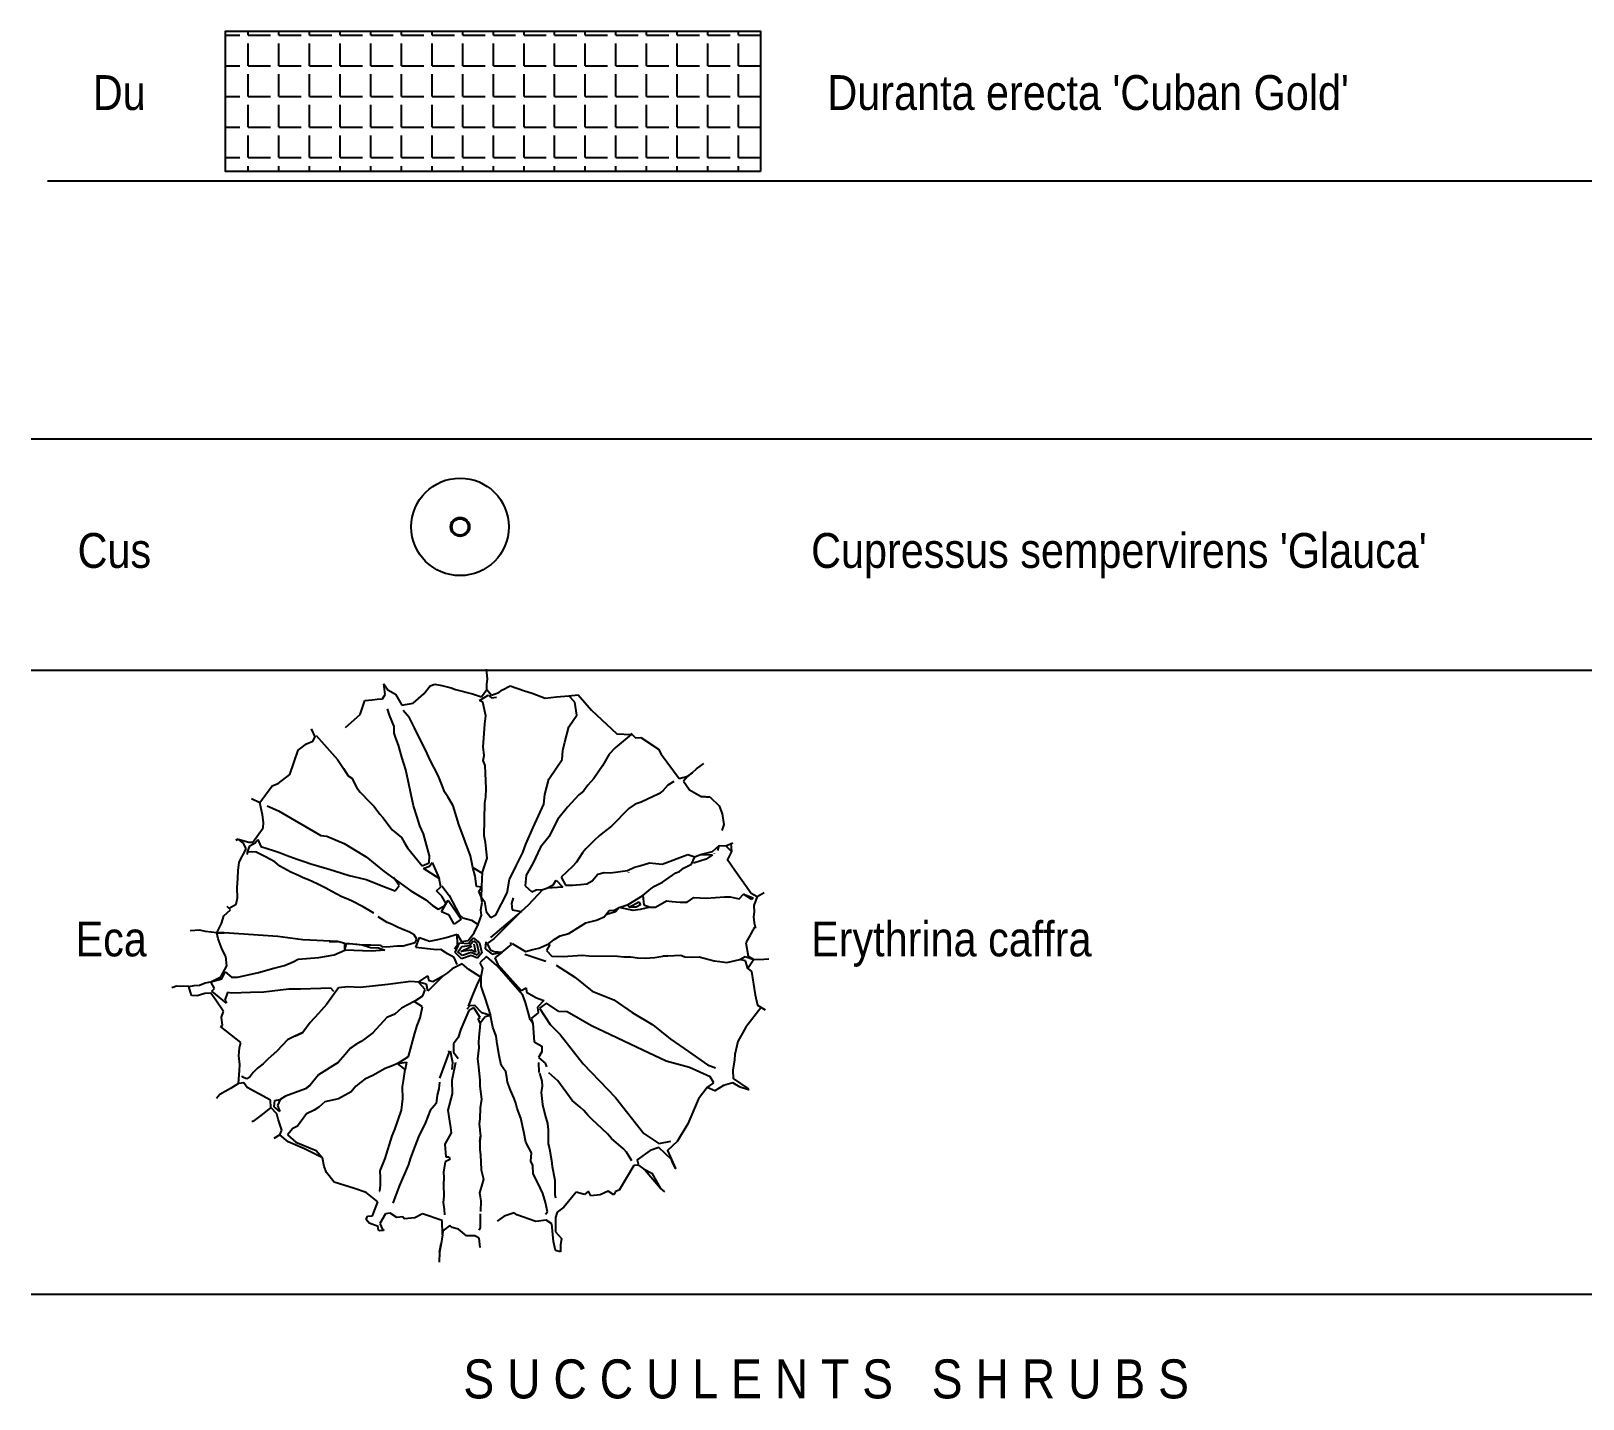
# Model space of a CAD drawing. Extents: x -2743 to -1606, y 314 to 679.
# Drawn here: x -1941.12 to -1913.27, y 589.04 to 613.59 of the extents above; entities that cross this region are included whole.
import ezdxf
from ezdxf.enums import TextEntityAlignment as Align

# ---------------------------------------------------------------- set-up
doc = ezdxf.new("R2010")
doc.units = 0
doc.header["$MEASUREMENT"] = 0
for name, color, linetype in [('Cupressus sempervirens', 3, 'Continuous'), ('Erythrina caffra', 3, 'Continuous'), ('L-PLNT-GC-boundry', 92, 'Continuous'), ('L-PLNT-GC-hatch', 109, 'Continuous'), ('L-PLNT-TAB', 1, 'Continuous'), ('L-PLNT-txt', 54, 'Continuous')]:
    doc.layers.add(name, color=color, linetype=linetype)
doc.styles.add('PLNT-LEG', font='arial.ttf', dxfattribs={"width": 0.85})

# ---------------------------------------------------------------- blocks, each defined once
blk = doc.blocks.new('Cupressus sempervirens')
at = {"layer": 'Cupressus sempervirens'}
for radius in [0.875, 0.17, 0.146]:
    blk.add_circle((0, 0), radius, dxfattribs=at)
blk = doc.blocks.new('PL-TAB')
at = {"style": 'PLNT-LEG'}
for tag, width, p in [('ABRV.', 0.85, (1.439, 0)), ('SYMBOL', 0.85, (7.527, 0)), ('HEIGHT', 0.85, (42.963, 0)), ('SPREAD', 0.85, (46.921, 0)), ('CALIBER', 0.85, (50.966, 0)), ('ROOTS', 0.85, (54.958, 0)), ('SPACING', 0.75, (59.078, 0)), ('QUANTITY', 0.9, (63.622, 0)), ('REMARKS', 0.9, (69.211, 0))]:
    blk.add_attdef(tag, text='', height=0.625, dxfattribs=dict(at, width=width)).set_placement(p, align=Align.CENTER)
at = {"style": 'PLNT-LEG', "width": 0.85}
for tag, p in [('BOTANICAL-NAME', (14, 0)), ('COMMON-NAME', (28, 0))]:
    blk.add_attdef(tag, p, '', height=0.625, dxfattribs=at)
blk = doc.blocks.new('Erythrina caffra2')
at = {"layer": 'Erythrina caffra'}
for p, q in [((-1.515, 4.556), (-1.534, 4.745)), ((-1.534, 4.745), (-1.467, 4.639)), ((-0.706, 4.71), (-0.619, 4.741)), ((-0.619, 4.741), (-0.498, 4.714)), ((0.326, 4.836), (0.303, 5.008)), ((0.314, 4.734), (0.326, 4.836)), ((-1.88, 4.446), (-1.747, 4.46)), ((-1.747, 4.46), (-1.658, 4.469)), ((-1.658, 4.469), (-1.558, 4.479)), ((-1.558, 4.479), (-1.515, 4.556)), ((-1.467, 4.639), (-1.33, 4.558)), ((-1.33, 4.558), (-1.215, 4.361)), ((-1.011, 4.399), (-0.821, 4.569)), ((-0.821, 4.569), (-0.706, 4.71)), ((-0.498, 4.714), (-0.326, 4.675)), ((-0.326, 4.675), (-0.25, 4.643)), ((-0.25, 4.643), (0.055, 4.567)), ((0.055, 4.567), (0.213, 4.51)), ((0.18, 4.445), (0.333, 4.545)), ((0.213, 4.51), (0.312, 4.644)), ((0.312, 4.644), (0.314, 4.734)), ((0.312, 4.644), (0.394, 4.545)), ((0.333, 4.545), (0.394, 4.495)), ((0.394, 4.545), (0.524, 4.592)), ((0.394, 4.495), (0.483, 4.504)), ((0.524, 4.592), (0.593, 4.638)), ((0.593, 4.638), (0.732, 4.708)), ((0.732, 4.708), (0.987, 4.622)), ((0.987, 4.622), (1.126, 4.579)), ((1.126, 4.579), (1.36, 4.491)), ((1.36, 4.491), (1.56, 4.511)), ((1.56, 4.511), (1.782, 4.533)), ((1.782, 4.533), (1.949, 4.55)), ((1.889, 4.415), (1.782, 4.533)), ((1.949, 4.55), (2.191, 4.273)), ((-2.225, 3.963), (-1.962, 4.197)), ((-1.962, 4.197), (-1.88, 4.446)), ((-1.433, 4.182), (-1.469, 4.3)), ((-1.351, 3.983), (-1.433, 4.182)), ((-1.215, 4.361), (-1.011, 4.399)), ((-1.074, 4.134), (-1.188, 4.265)), ((0.239, 4.417), (0.18, 4.445)), ((0.292, 4.17), (0.239, 4.417)), ((1.782, 3.972), (1.924, 4.182)), ((1.924, 4.182), (1.889, 4.415)), ((2.191, 4.273), (2.647, 3.851)), ((-1.35, 3.86), (-1.351, 3.983)), ((-0.984, 3.958), (-1.074, 4.134)), ((-0.87, 3.722), (-0.984, 3.958)), ((0.259, 3.768), (0.278, 4.028)), ((0.278, 4.028), (0.292, 4.17)), ((1.714, 3.701), (1.782, 3.972)), ((-2.749, 3.82), (-2.369, 3.387)), ((-1.319, 3.773), (-1.35, 3.86)), ((-1.272, 3.643), (-1.319, 3.773)), ((-1.245, 3.539), (-1.272, 3.643)), ((-0.786, 3.551), (-0.87, 3.722)), ((0.246, 3.615), (0.259, 3.768)), ((1.673, 3.551), (1.714, 3.701)), ((2.904, 3.836), (2.617, 3.595)), ((2.647, 3.851), (2.904, 3.836)), ((2.894, 3.858), (2.98, 3.777)), ((2.98, 3.777), (3.075, 3.781)), ((3.075, 3.781), (3.394, 3.572)), ((-2.369, 3.387), (-2.263, 3.229)), ((-1.211, 3.43), (-1.245, 3.539)), ((-1.144, 3.201), (-1.211, 3.43)), ((-0.714, 3.39), (-0.786, 3.551)), ((-0.561, 3.102), (-0.714, 3.39)), ((0.262, 3.46), (0.246, 3.615)), ((0.248, 3.369), (0.262, 3.46)), ((0.28, 3.282), (0.248, 3.369)), ((1.427, 3.038), (1.661, 3.387)), ((1.661, 3.387), (1.673, 3.551)), ((2.505, 3.483), (2.385, 3.274)), ((2.617, 3.595), (2.505, 3.483)), ((3.394, 3.572), (3.442, 3.481)), ((3.442, 3.481), (3.761, 3.047)), ((-2.263, 3.229), (-2.177, 3.097)), ((-2.177, 3.097), (-2.111, 3.054)), ((-1.006, 2.558), (-1.144, 3.201)), ((-0.478, 2.892), (-0.561, 3.102)), ((0.299, 2.869), (0.28, 3.282)), ((2.385, 3.274), (2.229, 3.045)), ((3.761, 3.047), (3.919, 3.091)), ((3.919, 3.091), (3.844, 3)), ((3.998, 3.15), (3.919, 3.091)), ((3.919, 3.091), (3.998, 3.15)), ((3.998, 3.15), (4.075, 3.219)), ((4.075, 3.219), (4.205, 3.316)), ((-2.111, 3.054), (-2.02, 2.877)), ((-2.02, 2.877), (-1.962, 2.799)), ((-1.962, 2.799), (-1.794, 2.631)), ((-0.447, 2.805), (-0.478, 2.892)), ((-0.388, 2.716), (-0.447, 2.805)), ((0.292, 2.711), (0.299, 2.869)), ((1.353, 2.761), (1.427, 3.038)), ((2.044, 2.819), (1.96, 2.755)), ((2.123, 2.928), (2.044, 2.819)), ((2.229, 3.045), (2.123, 2.928)), ((3.469, 2.827), (3.401, 2.77)), ((3.56, 2.926), (3.469, 2.827)), ((3.665, 2.993), (3.56, 2.926)), ((3.844, 3), (3.95, 2.842)), ((3.95, 2.842), (4.158, 2.722)), ((-3.712, 2.393), (-3.763, 2.619)), ((-3.628, 2.559), (-3.428, 2.467)), ((-1.794, 2.631), (-1.712, 2.543)), ((-1.712, 2.543), (-1.609, 2.408)), ((-0.941, 2.351), (-1.006, 2.558)), ((-0.293, 2.557), (-0.388, 2.716)), ((-0.192, 2.219), (-0.293, 2.557)), ((0.266, 2.018), (0.275, 2.602)), ((0.275, 2.602), (0.292, 2.711)), ((1.144, 2.167), (1.332, 2.585)), ((1.332, 2.585), (1.353, 2.761)), ((1.758, 2.532), (1.583, 2.318)), ((1.96, 2.755), (1.758, 2.532)), ((2.861, 2.508), (2.55, 2.191)), ((2.976, 2.587), (2.861, 2.508)), ((3.079, 2.625), (2.976, 2.587)), ((3.401, 2.77), (3.079, 2.625)), ((4.322, 2.711), (4.158, 2.722)), ((4.158, 2.722), (4.322, 2.711)), ((4.322, 2.711), (4.483, 2.558)), ((4.483, 2.558), (4.537, 2.412)), ((-3.699, 2.26), (-3.712, 2.393)), ((-3.7, 2.159), (-3.699, 2.26)), ((-3.428, 2.467), (-2.665, 2.027)), ((-1.609, 2.408), (-1.557, 2.346)), ((-1.557, 2.346), (-1.39, 2.127)), ((-0.892, 2.199), (-0.941, 2.351)), ((1.583, 2.318), (1.424, 1.999)), ((4.537, 2.412), (4.567, 2.224)), ((-4.151, 1.957), (-4.194, 1.941)), ((-4.194, 1.941), (-4.151, 1.957)), ((-4.054, 1.888), (-4.151, 1.957)), ((-4.151, 1.957), (-3.96, 1.903)), ((-3.888, 1.904), (-3.7, 2.159)), ((-3.847, 1.892), (-3.797, 1.953)), ((-3.797, 1.953), (-3.745, 1.829)), ((-2.665, 2.027), (-2.557, 2.01)), ((-2.557, 2.01), (-2.246, 1.878)), ((-1.39, 2.127), (-1.218, 1.987)), ((-1.218, 1.987), (-1.164, 1.891)), ((-0.827, 2.054), (-0.892, 2.199)), ((-0.72, 1.661), (-0.827, 2.054)), ((0.016, 1.661), (-0.192, 2.219)), ((0.289, 1.897), (0.266, 2.018)), ((1.011, 1.868), (1.144, 2.167)), ((1.424, 1.999), (1.274, 1.816)), ((2.326, 2.017), (2.239, 1.935)), ((2.393, 2.074), (2.326, 2.017)), ((2.55, 2.191), (2.393, 2.074)), ((4.567, 2.224), (4.528, 2.114)), ((-4.132, 1.543), (-4.005, 1.786)), ((-4.005, 1.786), (-4.054, 1.888)), ((-3.982, 1.726), (-3.995, 1.686)), ((-3.982, 1.726), (-3.943, 1.837)), ((-3.904, 1.734), (-3.982, 1.726)), ((-3.96, 1.903), (-3.888, 1.904)), ((-3.943, 1.837), (-3.847, 1.892)), ((-3.83, 1.725), (-3.904, 1.734)), ((-3.671, 1.645), (-3.83, 1.725)), ((-3.745, 1.829), (-3.519, 1.756)), ((-3.519, 1.756), (-3.408, 1.717)), ((-3.408, 1.717), (-3.292, 1.672)), ((-3.292, 1.672), (-3.094, 1.602)), ((-2.246, 1.878), (-1.857, 1.642)), ((-1.164, 1.891), (-1.115, 1.801)), ((-1.115, 1.801), (-0.848, 1.479)), ((0.306, 1.73), (0.289, 1.897)), ((0.317, 1.619), (0.306, 1.73)), ((0.846, 1.492), (0.959, 1.717)), ((0.959, 1.717), (1.011, 1.868)), ((1.274, 1.816), (1.135, 1.521)), ((2.026, 1.711), (1.919, 1.544)), ((2.086, 1.785), (2.026, 1.711)), ((2.239, 1.935), (2.086, 1.785)), ((3.461, 1.507), (3.92, 1.682)), ((3.92, 1.682), (4.042, 1.644)), ((4.042, 1.644), (4.145, 1.682)), ((4.042, 1.644), (4.145, 1.682)), ((4.145, 1.682), (4.364, 1.738)), ((4.145, 1.682), (4.364, 1.676)), ((4.364, 1.676), (4.249, 1.597)), ((4.364, 1.738), (4.482, 1.845)), ((4.395, 1.702), (4.4, 1.708)), ((4.458, 1.753), (4.482, 1.845)), ((4.482, 1.845), (4.6, 1.84)), ((4.6, 1.84), (4.724, 1.892)), ((4.7, 1.738), (4.6, 1.84)), ((4.7, 1.738), (4.631, 1.591)), ((4.7, 1.738), (4.631, 1.591)), ((4.692, 1.878), (4.7, 1.738)), ((-4.16, 1.26), (-4.151, 1.395)), ((-4.151, 1.395), (-4.132, 1.543)), ((-3.493, 1.551), (-3.671, 1.645)), ((-3.401, 1.476), (-3.493, 1.551)), ((-3.205, 1.367), (-3.401, 1.476)), ((-3.094, 1.602), (-2.966, 1.559)), ((-2.966, 1.559), (-2.849, 1.514)), ((-2.849, 1.514), (-2.56, 1.431)), ((-2.56, 1.431), (-2.421, 1.389)), ((-1.857, 1.642), (-1.533, 1.377)), ((-0.848, 1.479), (-0.724, 1.531)), ((-0.826, 1.431), (-0.718, 1.476)), ((-0.544, 1.252), (-0.826, 1.431)), ((-0.724, 1.531), (-0.72, 1.661)), ((-0.718, 1.476), (-0.668, 1.537)), ((-0.668, 1.537), (-0.544, 1.252)), ((0.059, 1.452), (0.016, 1.661)), ((0.103, 1.294), (0.059, 1.452)), ((0.059, 1.452), (0.227, 1.346)), ((0.227, 1.346), (0.317, 1.619)), ((0.795, 1.392), (0.846, 1.492)), ((1.135, 1.521), (1.016, 1.313)), ((1.848, 1.469), (1.648, 1.275)), ((1.919, 1.544), (1.848, 1.469)), ((2.528, 1.352), (2.838, 1.394)), ((2.838, 1.394), (2.96, 1.457)), ((2.96, 1.457), (3.059, 1.478)), ((3.059, 1.478), (3.228, 1.534)), ((3.228, 1.534), (3.461, 1.507)), ((3.771, 1.376), (3.844, 1.439)), ((3.844, 1.439), (3.982, 1.509)), ((3.982, 1.509), (4.042, 1.644)), ((4.249, 1.597), (4.02, 1.53)), ((4.619, 1.601), (4.631, 1.591)), ((4.631, 1.591), (4.762, 1.402)), ((4.762, 1.402), (5.056, 0.988)), ((-4.17, 1.085), (-4.16, 1.26)), ((-3.07, 1.307), (-3.205, 1.367)), ((-2.982, 1.265), (-3.07, 1.307)), ((-2.888, 1.23), (-2.982, 1.265)), ((-2.735, 1.156), (-2.888, 1.23)), ((-2.575, 1.076), (-2.735, 1.156)), ((-2.421, 1.389), (-2.161, 1.308)), ((-2.161, 1.308), (-1.982, 1.265)), ((-1.982, 1.265), (-1.856, 1.232)), ((-1.856, 1.232), (-1.745, 1.193)), ((-1.745, 1.193), (-1.552, 1.117)), ((-1.552, 1.117), (-1.336, 1.032)), ((-1.533, 1.377), (-1.05, 1.033)), ((-1.261, 1.124), (-1.365, 1.27)), ((-1.336, 1.032), (-1.261, 1.124)), ((-0.512, 1.103), (-0.544, 1.252)), ((-0.497, 1.122), (-0.362, 0.95)), ((0.127, 1.111), (0.103, 1.294)), ((0.22, 1.25), (0.218, 1.098)), ((0.227, 1.346), (0.22, 1.25)), ((0.227, 1.346), (0.22, 1.25)), ((0.677, 0.998), (0.72, 1.238)), ((0.72, 1.238), (0.795, 1.392)), ((1.016, 1.313), (1.002, 1.12)), ((1.002, 1.12), (1.119, 1.014)), ((1.387, 1.08), (1.505, 1.137)), ((1.505, 1.137), (1.553, 1.221)), ((1.553, 1.221), (1.677, 1.098)), ((1.648, 1.275), (1.725, 1.131)), ((1.725, 1.131), (1.848, 1.132)), ((1.848, 1.132), (1.992, 1.147)), ((1.992, 1.147), (2.104, 1.158)), ((2.104, 1.158), (2.199, 1.212)), ((2.199, 1.212), (2.305, 1.33)), ((2.305, 1.33), (2.42, 1.358)), ((2.42, 1.358), (2.528, 1.352)), ((2.858, 1.357), (2.863, 1.363)), ((3.321, 1.112), (3.465, 1.188)), ((3.465, 1.188), (3.701, 1.352)), ((3.701, 1.352), (3.771, 1.376)), ((-4.186, 0.791), (-4.163, 0.906)), ((-4.163, 0.906), (-4.17, 1.085)), ((-2.468, 1.019), (-2.575, 1.076)), ((-2.291, 0.925), (-2.468, 1.019)), ((-2.214, 0.893), (-2.291, 0.925)), ((-2.115, 0.853), (-2.214, 0.893)), ((-1.908, 0.744), (-2.115, 0.853)), ((-1.05, 1.033), (-0.786, 0.868)), ((-0.786, 0.868), (-0.664, 0.768)), ((-0.59, 1.034), (-0.512, 1.103)), ((-0.496, 0.937), (-0.59, 1.034)), ((-0.501, 0.655), (-0.382, 0.864)), ((-0.427, 0.809), (-0.496, 0.937)), ((-0.382, 0.864), (-0.151, 0.522)), ((-0.362, 0.95), (-0.182, 0.609)), ((0.218, 1.098), (0.127, 1.111)), ((0.169, 1.026), (0.218, 1.098)), ((0.207, 0.923), (0.169, 1.026)), ((0.218, 1.098), (0.207, 0.923)), ((0.229, 0.824), (0.207, 0.923)), ((0.207, 0.923), (0.272, 0.84)), ((0.272, 0.84), (0.301, 0.663)), ((0.475, 0.602), (0.677, 0.998)), ((0.787, 0.908), (0.753, 0.804)), ((1.317, 1.057), (1.053, 0.772)), ((1.119, 1.014), (1.199, 1.05)), ((1.119, 1.014), (1.199, 1.05)), ((1.199, 1.05), (1.317, 1.057)), ((1.317, 1.057), (1.387, 1.08)), ((1.677, 1.098), (1.387, 1.08)), ((2.848, 0.784), (3.113, 0.945)), ((3.113, 0.945), (3.252, 1.065)), ((3.113, 0.945), (3.13, 0.778)), ((3.252, 1.065), (3.321, 1.112)), ((3.341, 0.738), (3.537, 0.853)), ((3.537, 0.853), (3.64, 0.84)), ((3.64, 0.84), (3.781, 0.827)), ((3.905, 0.828), (4.025, 0.913)), ((4.025, 0.913), (4.251, 0.902)), ((4.251, 0.902), (4.574, 0.923)), ((4.574, 0.923), (4.676, 0.922)), ((4.676, 0.922), (4.842, 0.888)), ((4.842, 0.888), (4.918, 0.969)), ((4.918, 0.969), (5.092, 0.907)), ((5.067, 0.877), (4.918, 0.969)), ((5.056, 0.988), (5.163, 0.931)), ((5.092, 0.907), (5.067, 0.877)), ((5.163, 0.931), (5.101, 0.768)), ((5.163, 0.931), (5.291, 1)), ((-4.448, 0.445), (-4.406, 0.584)), ((-4.406, 0.584), (-4.288, 0.691)), ((-4.288, 0.691), (-4.35, 0.752)), ((-4.313, 0.722), (-4.186, 0.791)), ((-1.806, 0.682), (-1.908, 0.744)), ((-1.716, 0.629), (-1.806, 0.682)), ((-1.716, 0.629), (-1.716, 0.629)), ((-1.571, 0.52), (-1.637, 0.564)), ((-0.664, 0.768), (-0.562, 0.705)), ((-0.562, 0.705), (-0.461, 0.755)), ((-0.366, 0.596), (-0.501, 0.655)), ((-0.461, 0.755), (-0.427, 0.809)), ((-0.276, 0.431), (-0.366, 0.596)), ((-0.182, 0.609), (-0.12, 0.548)), ((0.156, 0.424), (0.213, 0.592)), ((0.203, 0.692), (0.229, 0.824)), ((0.213, 0.592), (0.203, 0.692)), ((0.301, 0.663), (0.385, 0.553)), ((0.93, 0.659), (0.376, 0.193)), ((0.385, 0.553), (0.475, 0.602)), ((0.93, 0.659), (0.44, 0.172)), ((0.753, 0.804), (0.764, 0.692)), ((0.764, 0.692), (0.93, 0.659)), ((1.053, 0.772), (0.93, 0.659)), ((2.282, 0.502), (2.416, 0.566)), ((2.416, 0.566), (2.506, 0.676)), ((2.62, 0.654), (2.446, 0.603)), ((2.506, 0.676), (2.594, 0.685)), ((2.594, 0.685), (2.685, 0.733)), ((2.685, 0.733), (2.62, 0.654)), ((2.685, 0.733), (2.848, 0.784)), ((2.937, 0.68), (2.685, 0.733)), ((2.864, 0.74), (2.848, 0.784)), ((2.864, 0.74), (3.04, 0.831)), ((2.993, 0.736), (2.864, 0.74)), ((3.065, 0.699), (2.937, 0.68)), ((3.068, 0.777), (2.993, 0.736)), ((3.04, 0.831), (3.068, 0.777)), ((3.24, 0.739), (3.065, 0.699)), ((3.13, 0.778), (3.24, 0.739)), ((3.24, 0.739), (3.341, 0.738)), ((3.781, 0.827), (3.905, 0.828)), ((5.112, 0.657), (5.099, 0.566)), ((5.099, 0.566), (5.11, 0.455)), ((5.101, 0.768), (5.112, 0.657)), ((-4.841, 0.327), (-5.014, 0.315)), ((-4.737, 0.304), (-4.841, 0.327)), ((-4.533, 0.279), (-4.737, 0.304)), ((-4.533, 0.279), (-4.448, 0.445)), ((-4.511, 0.169), (-4.533, 0.279)), ((-4.403, 0.275), (-4.533, 0.279)), ((-4.533, 0.279), (-4.403, 0.275)), ((-1.475, 0.462), (-1.571, 0.52)), ((-1.399, 0.431), (-1.475, 0.462)), ((-1.281, 0.375), (-1.399, 0.431)), ((-1.205, 0.343), (-1.281, 0.375)), ((-1.076, 0.289), (-1.205, 0.343)), ((-0.993, 0.241), (-1.076, 0.289)), ((-0.151, 0.522), (-0.276, 0.431)), ((-0.12, 0.548), (0.036, 0.502)), ((0.036, 0.502), (0.156, 0.424)), ((0.087, 0.277), (0.156, 0.424)), ((1.783, 0.267), (1.994, 0.4)), ((1.994, 0.4), (2.09, 0.455)), ((2.09, 0.455), (2.282, 0.502)), ((5.118, 0.377), (4.96, 0.097)), ((5.11, 0.455), (5.136, 0.362)), ((-4.441, -0.02), (-4.511, 0.169)), ((-3.437, 0.209), (-4.403, 0.275)), ((-2.993, 0.153), (-3.437, 0.209)), ((-2.367, 0.12), (-2.993, 0.153)), ((-2.519, 0.122), (-2.367, 0.12)), ((-2.234, 0.083), (-2.367, 0.12)), ((-2.239, -0.035), (-2.207, 0.091)), ((-2.239, -0.035), (-2.234, 0.083)), ((-2.234, 0.083), (-2.094, 0.08)), ((-2.207, 0.091), (-2.094, 0.08)), ((-2.094, 0.08), (-2.02, 0.071)), ((-2.094, 0.08), (-1.924, 0.064)), ((-2.02, 0.071), (-1.924, 0.064)), ((-1.924, 0.064), (-1.779, 0.016)), ((-1.924, 0.064), (-1.772, 0.062)), ((-1.779, 0.016), (-1.632, 0.009)), ((-1.772, 0.062), (-1.603, 0.057)), ((-1.632, 0.009), (-1.521, -0.031)), ((-1.603, 0.057), (-1.566, 0.027)), ((-1.566, 0.027), (-1.421, 0.03)), ((-1.421, 0.03), (-1.305, 0.047)), ((-1.305, 0.047), (-1.192, 0.047)), ((-1.192, 0.047), (-0.973, 0.103)), ((-0.946, 0.162), (-0.993, 0.241)), ((-0.973, 0.103), (-0.946, 0.162)), ((-0.964, 0.014), (-0.898, 0.195)), ((-0.59, -0.027), (-0.964, 0.014)), ((-0.898, 0.195), (-0.718, 0.128)), ((-0.718, 0.128), (-0.569, 0.16)), ((-0.569, 0.16), (-0.421, 0.192)), ((-0.421, 0.192), (-0.219, 0.251)), ((-0.271, -0.012), (-0.217, 0.066)), ((-0.254, -0.078), (-0.181, 0.098)), ((-0.217, 0.066), (-0.219, 0.251)), ((-0.219, 0.251), (-0.144, 0.119)), ((-0.21, -0.062), (-0.135, 0.03)), ((-0.181, 0.098), (-0.017, 0.086)), ((-0.155, -0.056), (0.044, 0.036)), ((-0.144, 0.119), (-0.023, 0.142)), ((-0.135, 0.03), (0.003, 0.049)), ((-0.023, 0.142), (0.087, 0.277)), ((-0.017, 0.086), (0.068, 0.19)), ((0.003, 0.049), (0.073, 0.135)), ((0.068, 0.19), (0.178, 0.1)), ((0.073, 0.135), (0.134, 0.085)), ((0.079, 0.079), (0.11, -0.069)), ((0.134, 0.085), (0.168, -0.086)), ((0.178, 0.1), (0.224, -0.08)), ((0.294, 0.118), (0.284, -0.007)), ((0.44, 0.172), (0.319, 0.087)), ((0.319, 0.087), (0.37, -0.026)), ((0.588, -0.072), (0.753, 0.068)), ((0.753, 0.068), (0.739, 0.101)), ((0.768, 0.087), (1.007, -0.058)), ((1.139, -0.022), (1.242, 0.005)), ((1.242, 0.005), (1.426, 0.08)), ((1.444, 0.065), (1.381, -0.037)), ((1.426, 0.08), (1.519, 0.156)), ((1.519, 0.156), (1.625, 0.223)), ((1.625, 0.223), (1.783, 0.267)), ((4.96, 0.097), (5.001, -0.14)), ((-4.372, -0.148), (-4.441, -0.02)), ((-4.355, -0.315), (-4.372, -0.148)), ((-3.318, -0.306), (-3.167, -0.246)), ((-3.167, -0.246), (-3.076, -0.198)), ((-3.076, -0.198), (-2.703, -0.166)), ((-2.703, -0.166), (-2.428, -0.116)), ((-2.428, -0.116), (-2.239, -0.035)), ((-1.761, -0.049), (-2.239, -0.035)), ((-1.521, -0.031), (-1.761, -0.049)), ((-0.512, -0.019), (-0.59, -0.027)), ((-0.392, -0.097), (-0.512, -0.019)), ((-0.273, -0.164), (-0.392, -0.097)), ((-0.221, -0.288), (-0.273, -0.164)), ((-0.141, -0.19), (-0.254, -0.078)), ((-0.125, -0.132), (-0.21, -0.062)), ((0.039, -0.031), (-0.155, -0.056)), ((0.032, -0.128), (-0.141, -0.19)), ((0.033, -0.077), (-0.125, -0.132)), ((0.144, -0.178), (0.032, -0.128)), ((0.138, -0.122), (0.033, -0.077)), ((0.11, -0.069), (0.039, -0.031)), ((0.168, -0.086), (0.138, -0.122)), ((0.224, -0.08), (0.144, -0.178)), ((0.303, -0.145), (0.186, -0.264)), ((0.186, -0.264), (0.234, -0.354)), ((0.284, -0.007), (0.406, -0.107)), ((0.494, -0.311), (0.303, -0.145)), ((0.37, -0.026), (0.446, -0.058)), ((0.406, -0.107), (0.588, -0.072)), ((0.446, -0.058), (0.588, -0.072)), ((0.588, -0.072), (0.457, -0.169)), ((0.457, -0.169), (0.509, -0.293)), ((1.369, -0.235), (0.996, -0.109)), ((1.007, -0.058), (1.139, -0.022)), ((1.381, -0.037), (1.481, -0.139)), ((1.481, -0.139), (1.679, -0.148)), ((1.679, -0.148), (2.024, -0.124)), ((2.024, -0.124), (2.149, -0.134)), ((2.149, -0.134), (2.655, -0.14)), ((2.655, -0.14), (2.768, -0.151)), ((2.768, -0.151), (2.898, -0.155)), ((2.898, -0.155), (3.017, -0.171)), ((3.017, -0.171), (3.153, -0.18)), ((3.153, -0.18), (3.325, -0.168)), ((3.325, -0.168), (3.469, -0.142)), ((3.469, -0.142), (3.558, -0.133)), ((3.558, -0.133), (3.469, -0.142)), ((3.558, -0.133), (3.792, -0.121)), ((3.792, -0.121), (3.868, -0.153)), ((3.868, -0.153), (3.987, -0.158)), ((3.987, -0.158), (4.121, -0.155)), ((4.121, -0.155), (4.392, -0.224)), ((4.392, -0.224), (4.494, -0.236)), ((4.494, -0.236), (4.62, -0.257)), ((4.62, -0.257), (4.85, -0.2)), ((4.85, -0.2), (4.945, -0.146)), ((4.953, -0.223), (4.85, -0.2)), ((4.945, -0.146), (5.103, -0.203)), ((4.995, -0.36), (4.953, -0.223)), ((5.103, -0.203), (4.995, -0.36)), ((5.001, -0.14), (5.103, -0.203)), ((5.103, -0.203), (5.282, -0.196)), ((5.282, -0.196), (5.371, -0.187)), ((-4.641, -0.602), (-4.465, -0.511)), ((-4.641, -0.602), (-4.444, -0.548)), ((-4.465, -0.511), (-4.355, -0.315)), ((-4.444, -0.548), (-4.384, -0.424)), ((-4.384, -0.424), (-4.268, -0.519)), ((-4.268, -0.519), (-4.166, -0.52)), ((-4.166, -0.52), (-3.969, -0.478)), ((-3.969, -0.478), (-3.788, -0.432)), ((-3.788, -0.432), (-3.51, -0.354)), ((-3.51, -0.354), (-3.318, -0.306)), ((-0.913, -0.61), (-0.745, -0.492)), ((-0.465, -0.486), (-0.746, -0.767)), ((-0.745, -0.492), (-0.737, -0.57)), ((-0.656, -0.595), (-0.465, -0.486)), ((-0.397, -0.44), (-0.465, -0.486)), ((-0.309, -0.369), (-0.397, -0.44)), ((-0.132, -0.279), (-0.309, -0.369)), ((-0.01, -0.379), (-0.132, -0.279)), ((0.201, -0.52), (-0.01, -0.379)), ((0.131, -0.668), (0.201, -0.52)), ((0.234, -0.354), (0.201, -0.52)), ((0.201, -0.52), (0.205, -0.677)), ((0.957, -0.843), (0.494, -0.311)), ((0.509, -0.293), (0.926, -0.756)), ((1.553, -0.303), (1.892, -0.518)), ((1.892, -0.518), (2.201, -0.77)), ((-5.256, -0.68), (-5.343, -0.711)), ((-5.037, -0.686), (-5.256, -0.68)), ((-5.037, -0.686), (-4.938, -0.665)), ((-4.987, -0.85), (-5.037, -0.686)), ((-4.938, -0.665), (-4.843, -0.661)), ((-4.749, -0.809), (-4.885, -0.851)), ((-4.843, -0.661), (-4.746, -0.618)), ((-4.643, -0.804), (-4.749, -0.809)), ((-4.746, -0.618), (-4.641, -0.602)), ((-4.552, -0.93), (-4.643, -0.804)), ((-4.578, -0.724), (-4.641, -0.602)), ((-4.624, -0.768), (-4.578, -0.724)), ((-4.361, -0.983), (-4.624, -0.768)), ((-4.341, -0.796), (-4.389, -0.93)), ((-4.267, -0.806), (-4.341, -0.796)), ((-3.931, -0.794), (-4.267, -0.806)), ((-3.691, -0.787), (-3.931, -0.794)), ((-3.241, -0.736), (-3.691, -0.787)), ((-3.034, -0.732), (-3.241, -0.736)), ((-2.491, -0.717), (-3.034, -0.732)), ((-2.435, -0.773), (-2.491, -0.717)), ((-2.351, -0.709), (-2.489, -0.902)), ((-2.185, -0.692), (-2.351, -0.709)), ((-1.959, -0.703), (-2.185, -0.692)), ((-1.465, -0.648), (-1.959, -0.703)), ((-1.376, -0.639), (-1.465, -0.648)), ((-1.055, -0.596), (-1.376, -0.639)), ((-0.913, -0.61), (-1.055, -0.596)), ((-0.769, -0.646), (-0.913, -0.61)), ((-0.794, -0.738), (-0.913, -0.61)), ((-0.838, -0.855), (-0.794, -0.738)), ((-0.746, -0.767), (-0.769, -0.646)), ((-0.737, -0.57), (-0.656, -0.595)), ((0.059, -0.843), (0.131, -0.668)), ((0.205, -0.677), (0.238, -0.786)), ((0.238, -0.786), (0.277, -0.889)), ((0.926, -0.756), (1.016, -0.708)), ((1.016, -0.708), (1.024, -0.786)), ((1.024, -0.786), (1.203, -0.891)), ((2.201, -0.77), (2.59, -0.924)), ((-4.885, -0.851), (-4.987, -0.85)), ((-4.414, -1.135), (-4.552, -0.93)), ((-4.389, -0.93), (-4.361, -0.983)), ((-2.568, -1.011), (-2.709, -1.171)), ((-2.489, -0.902), (-2.568, -1.011)), ((-1.22, -1.073), (-1.339, -1.18)), ((-0.991, -0.954), (-1.22, -1.073)), ((-0.991, -0.954), (-0.838, -0.855)), ((-0.846, -1.052), (-0.991, -0.954)), ((-0.883, -1.246), (-0.846, -1.052)), ((-0.009, -1.114), (-0.155, -1.454)), ((0.005, -1.034), (-0.045, -1.095)), ((-0.017, -1.036), (0.059, -0.843)), ((0.081, -1.066), (-0.009, -1.114)), ((0.094, -1.025), (0.005, -1.034)), ((0.194, -1.24), (0.081, -1.066)), ((0.22, -1.158), (0.094, -1.025)), ((0.277, -0.889), (0.376, -1.204)), ((1.004, -0.973), (0.957, -0.843)), ((1.037, -1.082), (1.004, -0.973)), ((1.064, -1.186), (1.037, -1.082)), ((1.203, -0.891), (1.337, -0.94)), ((1.337, -0.94), (1.22, -1.058)), ((1.22, -1.058), (1.23, -1.158)), ((1.381, -0.986), (1.256, -1.077)), ((1.256, -1.077), (1.447, -1.366)), ((1.604, -1.137), (1.381, -0.986)), ((2.59, -0.924), (2.919, -1.152)), ((-4.471, -1.404), (-4.434, -1.384)), ((-4.448, -1.239), (-4.414, -1.135)), ((-4.434, -1.384), (-4.448, -1.239)), ((-2.861, -1.333), (-2.989, -1.514)), ((-2.709, -1.171), (-2.861, -1.333)), ((-1.484, -1.245), (-1.737, -1.517)), ((-1.339, -1.18), (-1.484, -1.245)), ((-0.978, -1.525), (-0.936, -1.387)), ((-0.936, -1.387), (-0.883, -1.246)), ((0.157, -1.26), (0.194, -1.24)), ((0.193, -1.341), (0.157, -1.26)), ((0.193, -1.341), (0.179, -1.482)), ((0.283, -1.231), (0.193, -1.341)), ((0.376, -1.204), (0.22, -1.158)), ((0.376, -1.204), (0.283, -1.231)), ((0.419, -1.413), (0.376, -1.204)), ((1.091, -1.279), (1.064, -1.186)), ((1.137, -1.347), (1.091, -1.279)), ((1.23, -1.158), (1.106, -1.26)), ((1.106, -1.26), (1.137, -1.347)), ((1.137, -1.347), (1.164, -1.676)), ((1.447, -1.366), (1.628, -1.545)), ((1.756, -1.139), (1.604, -1.137)), ((2.191, -1.393), (1.756, -1.139)), ((2.919, -1.152), (3.293, -1.375)), ((3.293, -1.375), (3.602, -1.627)), ((-4.105, -1.693), (-4.471, -1.404)), ((-3.268, -1.643), (-3.455, -1.847)), ((-3.134, -1.579), (-3.268, -1.643)), ((-2.989, -1.514), (-3.134, -1.579)), ((-3.134, -1.579), (-2.989, -1.514)), ((-2.989, -1.514), (-3.134, -1.579)), ((-1.878, -1.627), (-1.946, -1.673)), ((-1.737, -1.517), (-1.878, -1.627)), ((-1.094, -1.941), (-0.978, -1.525)), ((-0.202, -1.599), (-0.286, -1.714)), ((-0.155, -1.454), (-0.202, -1.599)), ((0.168, -1.596), (0.161, -1.692)), ((0.179, -1.482), (0.168, -1.596)), ((0.48, -1.576), (0.419, -1.413)), ((0.5, -1.714), (0.48, -1.576)), ((1.628, -1.545), (2.041, -2.076)), ((3.11, -1.828), (2.191, -1.393)), ((3.602, -1.627), (3.931, -1.855)), ((-4.137, -1.932), (-4.129, -1.785)), ((-4.122, -2.088), (-4.137, -1.932)), ((-4.129, -1.785), (-4.105, -1.693)), ((-3.559, -1.936), (-3.621, -1.987)), ((-3.559, -1.936), (-3.455, -1.847)), ((-3.455, -1.847), (-3.559, -1.936)), ((-2.231, -1.909), (-2.357, -2.051)), ((-2.141, -1.799), (-2.231, -1.909)), ((-2.042, -1.728), (-2.141, -1.799)), ((-2.141, -1.799), (-2.042, -1.728)), ((-1.946, -1.673), (-2.042, -1.728)), ((-1.289, -2.067), (-1.094, -1.941)), ((-0.533, -2.328), (-0.365, -1.874)), ((-0.365, -1.874), (-0.369, -1.84)), ((-0.346, -1.838), (-0.303, -2.047)), ((-0.286, -1.714), (-0.288, -1.866)), ((-0.288, -1.866), (-0.204, -1.975)), ((0.17, -1.781), (0.145, -1.985)), ((0.161, -1.692), (0.17, -1.781)), ((0.532, -1.924), (0.5, -1.714)), ((0.566, -2.095), (0.532, -1.924)), ((1.164, -1.676), (1.301, -1.757)), ((1.3, -1.858), (1.237, -1.96)), ((1.301, -1.757), (1.3, -1.858)), ((3.529, -2.028), (3.11, -1.828)), ((3.931, -1.855), (4.272, -2.093)), ((-4.144, -2.427), (-4.128, -2.195)), ((-4.128, -2.195), (-4.122, -2.088)), ((-3.806, -2.151), (-3.883, -2.232)), ((-3.702, -2.074), (-3.806, -2.151)), ((-3.621, -1.987), (-3.702, -2.074)), ((-2.357, -2.051), (-2.711, -2.272)), ((-1.516, -2.158), (-1.733, -2.286)), ((-1.37, -2.104), (-1.516, -2.158)), ((-1.289, -2.067), (-1.37, -2.104)), ((-1.289, -2.067), (-1.128, -2.046)), ((-1.154, -2.177), (-1.289, -2.067)), ((-1.154, -2.177), (-1.289, -2.067)), ((-1.185, -2.377), (-1.154, -2.177)), ((-1.128, -2.046), (-1.154, -2.177)), ((-0.303, -2.047), (-0.319, -2.173)), ((-0.252, -2.048), (-0.315, -2.374)), ((0.145, -1.985), (0.16, -2.13)), ((0.16, -2.13), (0.184, -2.374)), ((0.651, -2.215), (0.566, -2.095)), ((0.672, -2.314), (0.651, -2.215)), ((1.237, -1.96), (1.36, -2.06)), ((1.253, -2.228), (1.246, -2.049)), ((1.36, -2.06), (1.382, -2.129)), ((2.041, -2.076), (2.618, -2.68)), ((3.95, -2.137), (3.529, -2.028)), ((4.32, -2.308), (3.95, -2.137)), ((4.272, -2.093), (4.413, -2.147)), ((-4.144, -2.427), (-4.287, -2.514)), ((-4.05, -2.412), (-4.144, -2.427)), ((-4.071, -2.313), (-4.073, -2.29)), ((-3.995, -2.344), (-4.071, -2.313)), ((-3.99, -2.501), (-4.05, -2.412)), ((-3.938, -2.299), (-3.995, -2.344)), ((-3.57, -2.723), (-3.99, -2.501)), ((-3.883, -2.232), (-3.938, -2.299)), ((-2.944, -2.52), (-2.861, -2.455)), ((-2.861, -2.455), (-2.944, -2.52)), ((-2.711, -2.272), (-2.861, -2.455)), ((-2.761, -2.333), (-2.711, -2.272)), ((-2.04, -2.474), (-2.125, -2.578)), ((-1.956, -2.409), (-2.04, -2.474)), ((-1.878, -2.351), (-1.956, -2.409)), ((-1.733, -2.286), (-1.878, -2.351)), ((-1.202, -2.485), (-1.185, -2.377)), ((-1.197, -2.704), (-1.202, -2.485)), ((-0.539, -2.403), (-0.547, -2.521)), ((-0.315, -2.374), (-0.308, -2.615)), ((0.184, -2.374), (0.183, -2.476)), ((0.183, -2.476), (0.218, -2.708)), ((0.681, -2.403), (0.672, -2.314)), ((0.735, -2.549), (0.681, -2.403)), ((1.257, -2.243), (1.297, -2.386)), ((1.306, -2.475), (1.284, -2.59)), ((1.297, -2.386), (1.306, -2.475)), ((1.588, -2.38), (1.425, -2.237)), ((1.842, -2.73), (1.588, -2.38)), ((4.266, -2.498), (4.387, -2.413)), ((4.387, -2.413), (4.32, -2.308)), ((-4.478, -2.623), (-4.538, -2.696)), ((-4.287, -2.514), (-4.478, -2.623)), ((-3.567, -2.857), (-3.57, -2.723)), ((-3.507, -2.845), (-3.496, -2.732)), ((-3.496, -2.732), (-3.397, -2.711)), ((-3.397, -2.711), (-3.447, -2.823)), ((-3.301, -2.656), (-3.397, -2.711)), ((-2.944, -2.52), (-3.301, -2.656)), ((-2.595, -2.754), (-2.704, -2.849)), ((-2.348, -2.701), (-2.595, -2.754)), ((-2.125, -2.578), (-2.348, -2.701)), ((-1.221, -2.908), (-1.197, -2.704)), ((-0.6, -2.784), (-0.705, -2.913)), ((-0.581, -2.636), (-0.6, -2.784)), ((-0.547, -2.521), (-0.581, -2.636)), ((-0.308, -2.615), (-0.391, -2.904)), ((0.218, -2.708), (0.194, -2.862)), ((0.8, -2.694), (0.735, -2.549)), ((0.831, -2.781), (0.8, -2.694)), ((0.858, -2.874), (0.831, -2.781)), ((1.284, -2.59), (1.311, -2.806)), ((1.989, -2.85), (1.842, -2.73)), ((2.618, -2.68), (3.131, -3.325)), ((-3.723, -2.985), (-3.885, -3.108)), ((-3.567, -2.857), (-3.723, -2.985)), ((-3.455, -2.969), (-3.567, -2.857)), ((-3.403, -2.93), (-3.507, -2.845)), ((-3.434, -3.068), (-3.455, -2.969)), ((-3.447, -2.823), (-3.403, -2.93)), ((-2.927, -2.973), (-3.085, -3.19)), ((-2.788, -2.903), (-2.927, -2.973)), ((-2.704, -2.849), (-2.788, -2.903)), ((-1.339, -3.251), (-1.221, -2.908)), ((-0.705, -2.913), (-0.79, -3.129)), ((-0.391, -2.904), (-0.36, -3.103)), ((0.186, -3.059), (0.172, -3.15)), ((0.194, -2.862), (0.186, -3.059)), ((0.92, -3.047), (0.858, -2.874)), ((0.973, -3.294), (0.92, -3.047)), ((1.311, -2.806), (1.358, -2.998)), ((1.358, -2.998), (1.401, -3.145)), ((2.051, -2.911), (1.989, -2.85)), ((2.127, -2.994), (2.051, -2.911)), ((2.215, -3.086), (2.127, -2.994)), ((-3.885, -3.108), (-3.907, -3.11)), ((-3.369, -3.264), (-3.434, -3.068)), ((-3.406, -3.346), (-3.369, -3.264)), ((-3.17, -3.233), (-3.265, -3.349)), ((-3.085, -3.19), (-3.17, -3.233)), ((-1.389, -3.363), (-1.339, -3.251)), ((-0.79, -3.129), (-0.916, -3.383)), ((-0.328, -3.313), (-0.442, -3.515)), ((-0.36, -3.103), (-0.343, -3.219)), ((-0.343, -3.219), (-0.328, -3.313)), ((0.172, -3.15), (0.195, -3.372)), ((1.014, -3.481), (0.973, -3.294)), ((1.401, -3.145), (1.412, -3.256)), ((1.412, -3.256), (1.413, -3.379)), ((2.283, -3.152), (2.215, -3.086)), ((2.475, -3.329), (2.283, -3.152)), ((2.55, -3.411), (2.475, -3.329)), ((3.131, -3.325), (3.396, -3.501)), ((-3.406, -3.346), (-3.512, -3.413)), ((-3.253, -3.471), (-3.406, -3.346)), ((-3.265, -3.349), (-3.118, -3.48)), ((-2.96, -3.599), (-3.253, -3.471)), ((-3.118, -3.48), (-2.749, -3.628)), ((-2.635, -3.763), (-2.96, -3.599)), ((-1.511, -3.774), (-1.389, -3.363)), ((-1.005, -3.616), (-1.067, -3.78)), ((-0.916, -3.383), (-1.005, -3.616)), ((-0.442, -3.515), (-0.425, -3.743)), ((0.187, -3.469), (0.186, -3.62)), ((0.186, -3.62), (0.195, -3.709)), ((0.187, -3.469), (0.195, -3.372)), ((0.195, -3.372), (0.187, -3.469)), ((1.063, -3.583), (1.014, -3.481)), ((1.112, -3.673), (1.063, -3.583)), ((1.413, -3.379), (1.41, -3.509)), ((1.41, -3.509), (1.436, -3.602)), ((1.436, -3.602), (1.473, -3.806)), ((2.766, -3.597), (2.55, -3.411)), ((2.817, -3.66), (2.766, -3.597)), ((3.396, -3.501), (3.611, -3.462)), ((-2.749, -3.628), (-2.635, -3.763)), ((-2.608, -3.917), (-2.635, -3.763)), ((-1.601, -3.996), (-1.511, -3.774)), ((-1.096, -3.878), (-1.264, -4.271)), ((-1.067, -3.78), (-1.096, -3.878)), ((-0.438, -3.834), (-0.465, -4.017)), ((-0.353, -3.792), (-0.438, -3.834)), ((-0.425, -3.743), (-0.363, -3.743)), ((-0.363, -3.743), (-0.353, -3.792)), ((0.195, -3.709), (0.21, -3.977)), ((1.104, -3.82), (1.112, -3.673)), ((1.14, -3.901), (1.104, -3.82)), ((1.473, -3.806), (1.484, -3.917)), ((2.947, -3.899), (2.689, -4.34)), ((2.916, -3.812), (2.817, -3.66)), ((3.036, -3.89), (2.947, -3.899)), ((-2.563, -4.025), (-2.608, -3.917)), ((-2.428, -4.197), (-2.563, -4.025)), ((-1.595, -4.113), (-1.601, -3.996)), ((-1.597, -4.254), (-1.595, -4.113)), ((-0.465, -4.017), (-0.461, -4.112)), ((-0.461, -4.112), (-0.465, -4.241)), ((0.21, -3.977), (0.249, -4.142)), ((0.249, -4.142), (0.217, -4.268)), ((1.144, -4.046), (1.14, -3.901)), ((1.234, -4.222), (1.144, -4.046)), ((1.484, -3.917), (1.531, -4.159)), ((1.531, -4.159), (1.534, -4.417)), ((-2.063, -4.312), (-2.428, -4.197)), ((-1.854, -4.381), (-2.063, -4.312)), ((-1.646, -4.551), (-1.854, -4.381)), ((-1.612, -4.357), (-1.61, -4.356)), ((-1.61, -4.356), (-1.597, -4.254)), ((-1.264, -4.271), (-1.376, -4.575)), ((-0.461, -4.449), (-0.472, -4.562)), ((-0.465, -4.241), (-0.461, -4.449)), ((0.217, -4.268), (0.179, -4.39)), ((0.179, -4.39), (0.204, -4.533)), ((1.314, -4.4), (1.234, -4.222)), ((1.364, -4.563), (1.314, -4.4)), ((1.534, -4.417), (1.544, -4.478)), ((1.912, -4.379), (1.692, -4.648)), ((2.062, -4.42), (1.912, -4.379)), ((2.134, -4.357), (2.062, -4.42)), ((2.177, -4.442), (2.134, -4.357)), ((2.343, -4.426), (2.177, -4.442)), ((2.488, -4.361), (2.343, -4.426)), ((2.59, -4.423), (2.488, -4.361)), ((2.618, -4.364), (2.59, -4.423)), ((2.689, -4.34), (2.618, -4.364)), ((-1.739, -4.801), (-1.646, -4.551)), ((-0.472, -4.562), (-0.454, -4.689)), ((-0.454, -4.689), (-0.447, -4.785)), ((0.204, -4.533), (0.2, -4.722)), ((1.403, -4.728), (1.364, -4.563)), ((1.367, -4.771), (1.403, -4.728)), ((1.572, -4.733), (1.542, -4.832)), ((1.692, -4.648), (1.572, -4.733)), ((-1.856, -4.869), (-1.828, -4.81)), ((-1.798, -4.936), (-1.856, -4.869)), ((-1.828, -4.81), (-1.739, -4.801)), ((-1.641, -4.994), (-1.798, -4.936)), ((-1.636, -5.049), (-1.641, -4.994)), ((-1.507, -4.767), (-1.607, -4.94)), ((-1.607, -4.94), (-1.563, -5.047)), ((-1.424, -4.753), (-1.507, -4.767)), ((-1.304, -4.831), (-1.424, -4.753)), ((-1.193, -4.819), (-1.304, -4.831)), ((-1.172, -4.857), (-1.193, -4.819)), ((-0.983, -4.838), (-1.172, -4.857)), ((-0.844, -4.768), (-0.983, -4.838)), ((-0.49, -4.884), (-0.844, -4.768)), ((-0.487, -5.142), (-0.49, -4.884)), ((-0.352, -4.977), (-0.477, -5.068)), ((-0.309, -5.012), (-0.352, -4.977)), ((-0.199, -5.04), (-0.309, -5.012)), ((0.197, -5.017), (0.199, -4.764)), ((0.625, -4.806), (0.499, -4.897)), ((0.804, -4.748), (0.625, -4.806)), ((0.847, -4.783), (0.804, -4.748)), ((1.19, -4.901), (0.847, -4.783)), ((1.379, -4.882), (1.19, -4.901)), ((1.481, -4.944), (1.379, -4.882)), ((1.507, -5.262), (1.481, -4.944)), ((1.542, -4.832), (1.546, -5.089)), ((-1.611, -5.069), (-1.636, -5.049)), ((-1.544, -5.062), (-1.611, -5.069)), ((-1.563, -5.047), (-1.54, -5.045)), ((-1.54, -5.045), (-1.544, -5.062)), ((-0.487, -5.142), (-0.511, -5.296)), ((-0.477, -5.068), (-0.487, -5.142)), ((-0.053, -5.16), (-0.199, -5.04)), ((0.099, -5.161), (-0.053, -5.16)), ((0.176, -5.204), (0.099, -5.161)), ((0.172, -5.058), (0.197, -5.017)), ((0.193, -5.371), (0.176, -5.204)), ((1.546, -5.426), (1.507, -5.262)), ((1.546, -5.089), (1.653, -5.208)), ((1.653, -5.208), (1.631, -5.322)), ((-0.539, -5.456), (-0.544, -5.636)), ((-0.511, -5.296), (-0.539, -5.456)), ((-0.539, -5.456), (-0.511, -5.296)), ((1.632, -5.446), (1.546, -5.426)), ((1.631, -5.322), (1.632, -5.446))]:
    blk.add_line(p, q, dxfattribs=at)
for points in [[(-3.91, 2.688), (-3.763, 2.619), (-3.54, 2.916), (-3.432, 2.96), (-3.223, 3.116), (-3.077, 3.557), (-2.925, 3.668), (-2.812, 3.719), (-2.769, 3.796), (-2.834, 3.941)], [(5.103, -0.203), (4.995, -0.36), (5.062, -0.415), (5.127, -0.835), (5.168, -1.021), (5.305, -1.103)], [(4.99, -0.366), (4.99, -0.366)], [(4.995, -0.36), (5.062, -0.415)], [(5.229, -1.071), (4.96, -1.413), (4.818, -1.674), (4.763, -1.904), (4.755, -2), (4.724, -2.189), (4.733, -2.339), (4.998, -2.515), (5.006, -2.542), (4.861, -2.495), (4.724, -2.413), (4.56, -2.463), (4.401, -2.558), (4.266, -2.498), (4.113, -2.699), (3.916, -3.151), (3.729, -3.467), (3.555, -3.631), (3.627, -3.792), (3.699, -3.953), (3.657, -3.867), (3.627, -3.792), (3.397, -3.573), (3.24, -3.628), (3.01, -3.797), (3.036, -3.89), (3.122, -3.96), (3.275, -4.035), (3.427, -4.311), (3.5, -4.371)], [(3.427, -4.311), (3.153, -3.985)]]:
    blk.add_lwpolyline(points, dxfattribs=at)

msp = doc.modelspace()

# ---------------------------------------------------------------- hatches: boundary and pattern name
at = {"layer": 'L-PLNT-GC-hatch', "extrusion": (1.27242e-07, -1.99548e-18, 1)}
h = msp.add_hatch(dxfattribs=at)
h.set_pattern_fill('ANGLE', color=256, scale=2, angle=0.0001, style=0)
h.set_pattern_definition([(8.6586e-05, (-646136.1428, -811835.90754), (-8.3116e-07, 0.55), [0.4, -0.15]), (90.000086586, (-646136.1428, -811835.90754), (-0.55, -8.3116e-07), [0.4, -0.15])])
h.paths.add_polyline_path([(-1928.025, 611.069), (-1937.625, 611.069), (-1937.625, 613.589), (-1928.025, 613.589)])

# ---------------------------------------------------------------- linework, layer by layer
at = {"layer": 'L-PLNT-GC-boundry', "extrusion": (1.27242e-07, -1.99549e-18, 1), "elevation": -0.12}
msp.add_lwpolyline([(-1928.025, 611.069), (-1937.625, 611.069), (-1937.625, 613.589), (-1928.025, 613.589)], close=True, dxfattribs=at)
at = {"layer": 'L-PLNT-TAB', "extrusion": (1.27242e-07, -1.99549e-18, 1)}
for p, q in [((-1941.117, 606.27), (-1865.118, 606.27)), ((-1941.117, 602.119), (-1865.118, 602.12)), ((-1941.117, 590.922), (-1865.118, 590.922))]:
    msp.add_line(p, q, dxfattribs=at)
at = {"layer": 'L-PLNT-TAB', "extrusion": (1.27242e-07, -1.99549e-18, 1), "elevation": -0.12}
msp.add_lwpolyline([(-1940.825, 610.898), (-1864.825, 610.898)], dxfattribs=at)

# ---------------------------------------------------------------- block references
at = {"layer": 'Cupressus sempervirens', "extrusion": (1.27242e-07, -1.99549e-18, 1), "rotation": 8.65857215290934e-05}
msp.add_blockref('Cupressus sempervirens', (-1933.418, 604.69, 0), dxfattribs=at)
msp.add_blockref('Cupressus sempervirens', (-1933.418, 604.69, 0), dxfattribs=at)
at = {"layer": 'Erythrina caffra', "extrusion": (1.27242e-07, -1.99549e-18, 1), "rotation": 8.65857215290934e-05}
msp.add_blockref('Erythrina caffra2', (-1933.249, 597.127, 0), dxfattribs=at)
at = {"layer": 'L-PLNT-txt', "extrusion": (1.27242e-07, -1.99549e-18, 1)}
ref = msp.add_blockref('PL-TAB', (-1940.825, 612.172, 0), dxfattribs=dict(at, rotation=8.65857215290934e-05))
ref.add_attrib('BOTANICAL-NAME', "Duranta erecta 'Cuban Gold'", (-1926.825, 612.172, 0), dxfattribs={"layer": '0', "extrusion": (1.27242e-07, -1.99549e-18, 1), "height": 0.625, "rotation": 0.0001, "style": 'PLNT-LEG', "width": 0.85})
ref.add_attrib('ABRV.', 'Du', dxfattribs={"layer": '0', "extrusion": (1.27242e-07, -1.99549e-18, 1), "height": 0.625, "rotation": 0.0001, "style": 'PLNT-LEG', "width": 0.85}).set_placement((-1939.534, 612.172, 0), align=Align.CENTER)
ref = msp.add_blockref('PL-TAB', (-1941.117, 603.954, 0), dxfattribs=dict(at, rotation=8.65857215290934e-05))
ref.add_attrib('BOTANICAL-NAME', "Cupressus sempervirens 'Glauca'", (-1927.117, 603.954, 0), dxfattribs={"layer": '0', "extrusion": (1.27242e-07, -1.99549e-18, 1), "height": 0.625, "rotation": 0.0001, "style": 'PLNT-LEG', "width": 0.85})
ref.add_attrib('ABRV.', 'Cus', dxfattribs={"layer": '0', "extrusion": (1.27242e-07, -1.99549e-18, 1), "height": 0.625, "rotation": 0.0001, "style": 'PLNT-LEG', "width": 0.85}).set_placement((-1939.622, 603.954, 0), align=Align.CENTER)
ref = msp.add_blockref('PL-TAB', (-1941.117, 596.982, 0), dxfattribs=dict(at, rotation=8.65857215290934e-05))
ref.add_attrib('BOTANICAL-NAME', 'Erythrina caffra', (-1927.117, 596.982, 0), dxfattribs={"layer": '0', "extrusion": (1.27242e-07, -1.99549e-18, 1), "height": 0.625, "rotation": 0.0001, "style": 'PLNT-LEG', "width": 0.85})
ref.add_attrib('ABRV.', 'Eca', dxfattribs={"layer": '0', "extrusion": (1.27242e-07, -1.99549e-18, 1), "height": 0.625, "rotation": 0.0001, "style": 'PLNT-LEG', "width": 0.85}).set_placement((-1939.679, 596.982, 0), align=Align.CENTER)

# ---------------------------------------------------------------- texts
at = {"layer": 'L-PLNT-txt', "extrusion": (1.27242e-07, -1.99549e-18, 1), "style": 'PLNT-LEG', "width": 0.85}
msp.add_text(' S U C C U L E N T S   S H R U B S ', height=0.7, rotation=0.0001, dxfattribs=at).set_placement((-1933.59, 589.049, 0))

doc.saveas('drawing.dxf')
